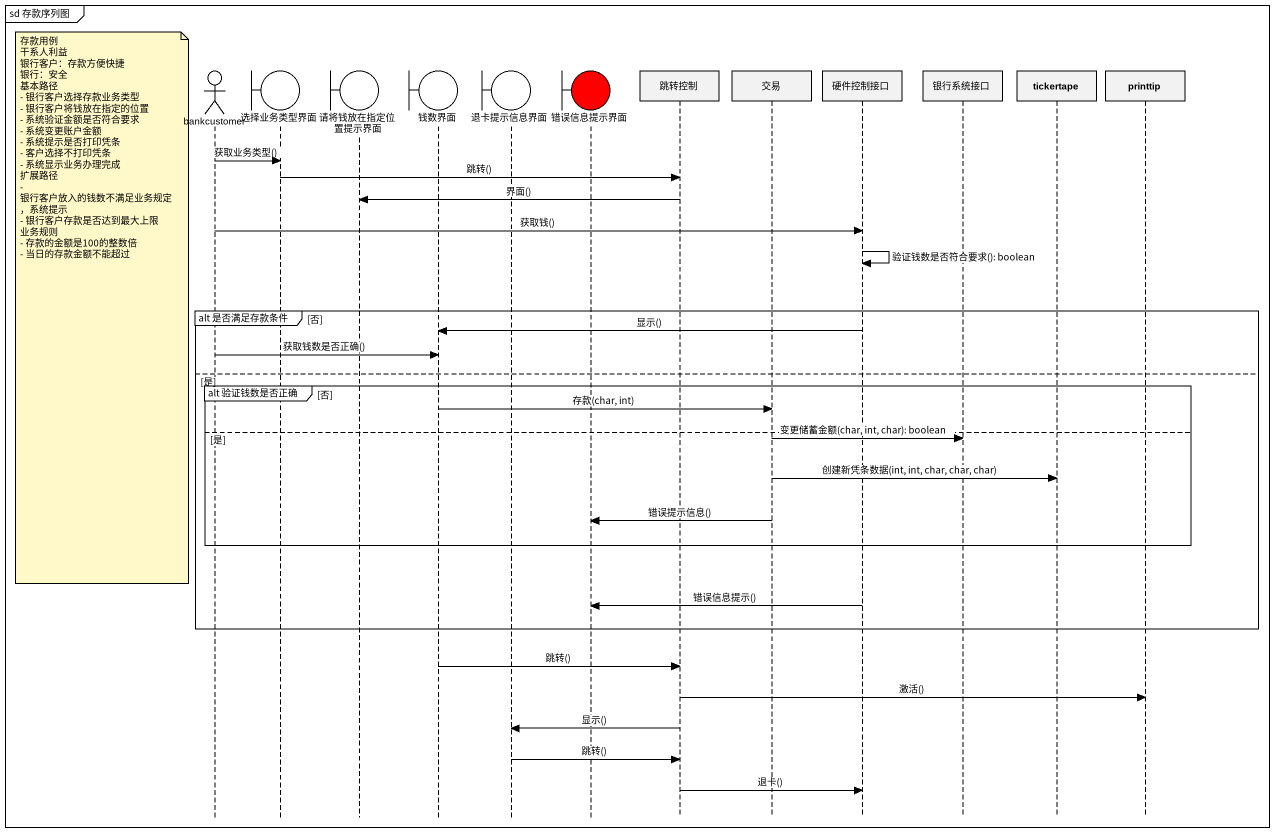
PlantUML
@startuml
mainframe sd 存款序列图
hide footbox
actor bankcustomer
boundary 选择业务类型界面
boundary 请将钱放在指定位置提示界面
boundary 钱数界面
boundary 退卡提示信息界面
boundary 错误信息提示界面 #FF0000
participant 跳转控制
participant 交易
participant 硬件控制接口
participant 银行系统接口
participant tickertape
participant printtip

bankcustomer -> 选择业务类型界面 : 获取业务类型()
选择业务类型界面 -> 跳转控制 : 跳转()
跳转控制 -> 请将钱放在指定位置提示界面 : 界面()
bankcustomer -> 硬件控制接口 : 获取钱()
硬件控制接口 -> 硬件控制接口 : 验证钱数是否符合要求(): boolean
note left of bankcustomer
  存款用例
  干系人利益
  银行客户：存款方便快捷
  银行：安全
  基本路径
  - 银行客户选择存款业务类型
  - 银行客户将钱放在指定的位置
  - 系统验证金额是否符合要求
  - 系统变更账户金额
  - 系统提示是否打印凭条
  - 客户选择不打印凭条
  - 系统显示业务办理完成
  扩展路径
  - 银行客户放入的钱数不满足业务规定，系统提示
  - 银行客户存款是否达到最大上限
  业务规则
  - 存款的金额是100的整数倍
  - 当日的存款金额不能超过
end note
group alt 是否满足存款条件 [否]
  硬件控制接口 -> 钱数界面 : 显示()
  bankcustomer -> 钱数界面 : 获取钱数是否正确()
else 是
  group alt 验证钱数是否正确 [否]
    钱数界面 -> 交易 : 存款(char, int)
  else 是
    交易 -> 银行系统接口 : 变更储蓄金额(char, int, char): boolean
    交易 -> tickertape : 创建新凭条数据(int, int, char, char, char)
    交易 -> 错误信息提示界面 : 错误提示信息()
  end
  硬件控制接口 -> 错误信息提示界面 : 错误信息提示()
end
钱数界面 -> 跳转控制 : 跳转()
跳转控制 -> printtip : 激活()
跳转控制 -> 退卡提示信息界面 : 显示()
退卡提示信息界面 -> 跳转控制 : 跳转()
跳转控制 -> 硬件控制接口 : 退卡()
@enduml
